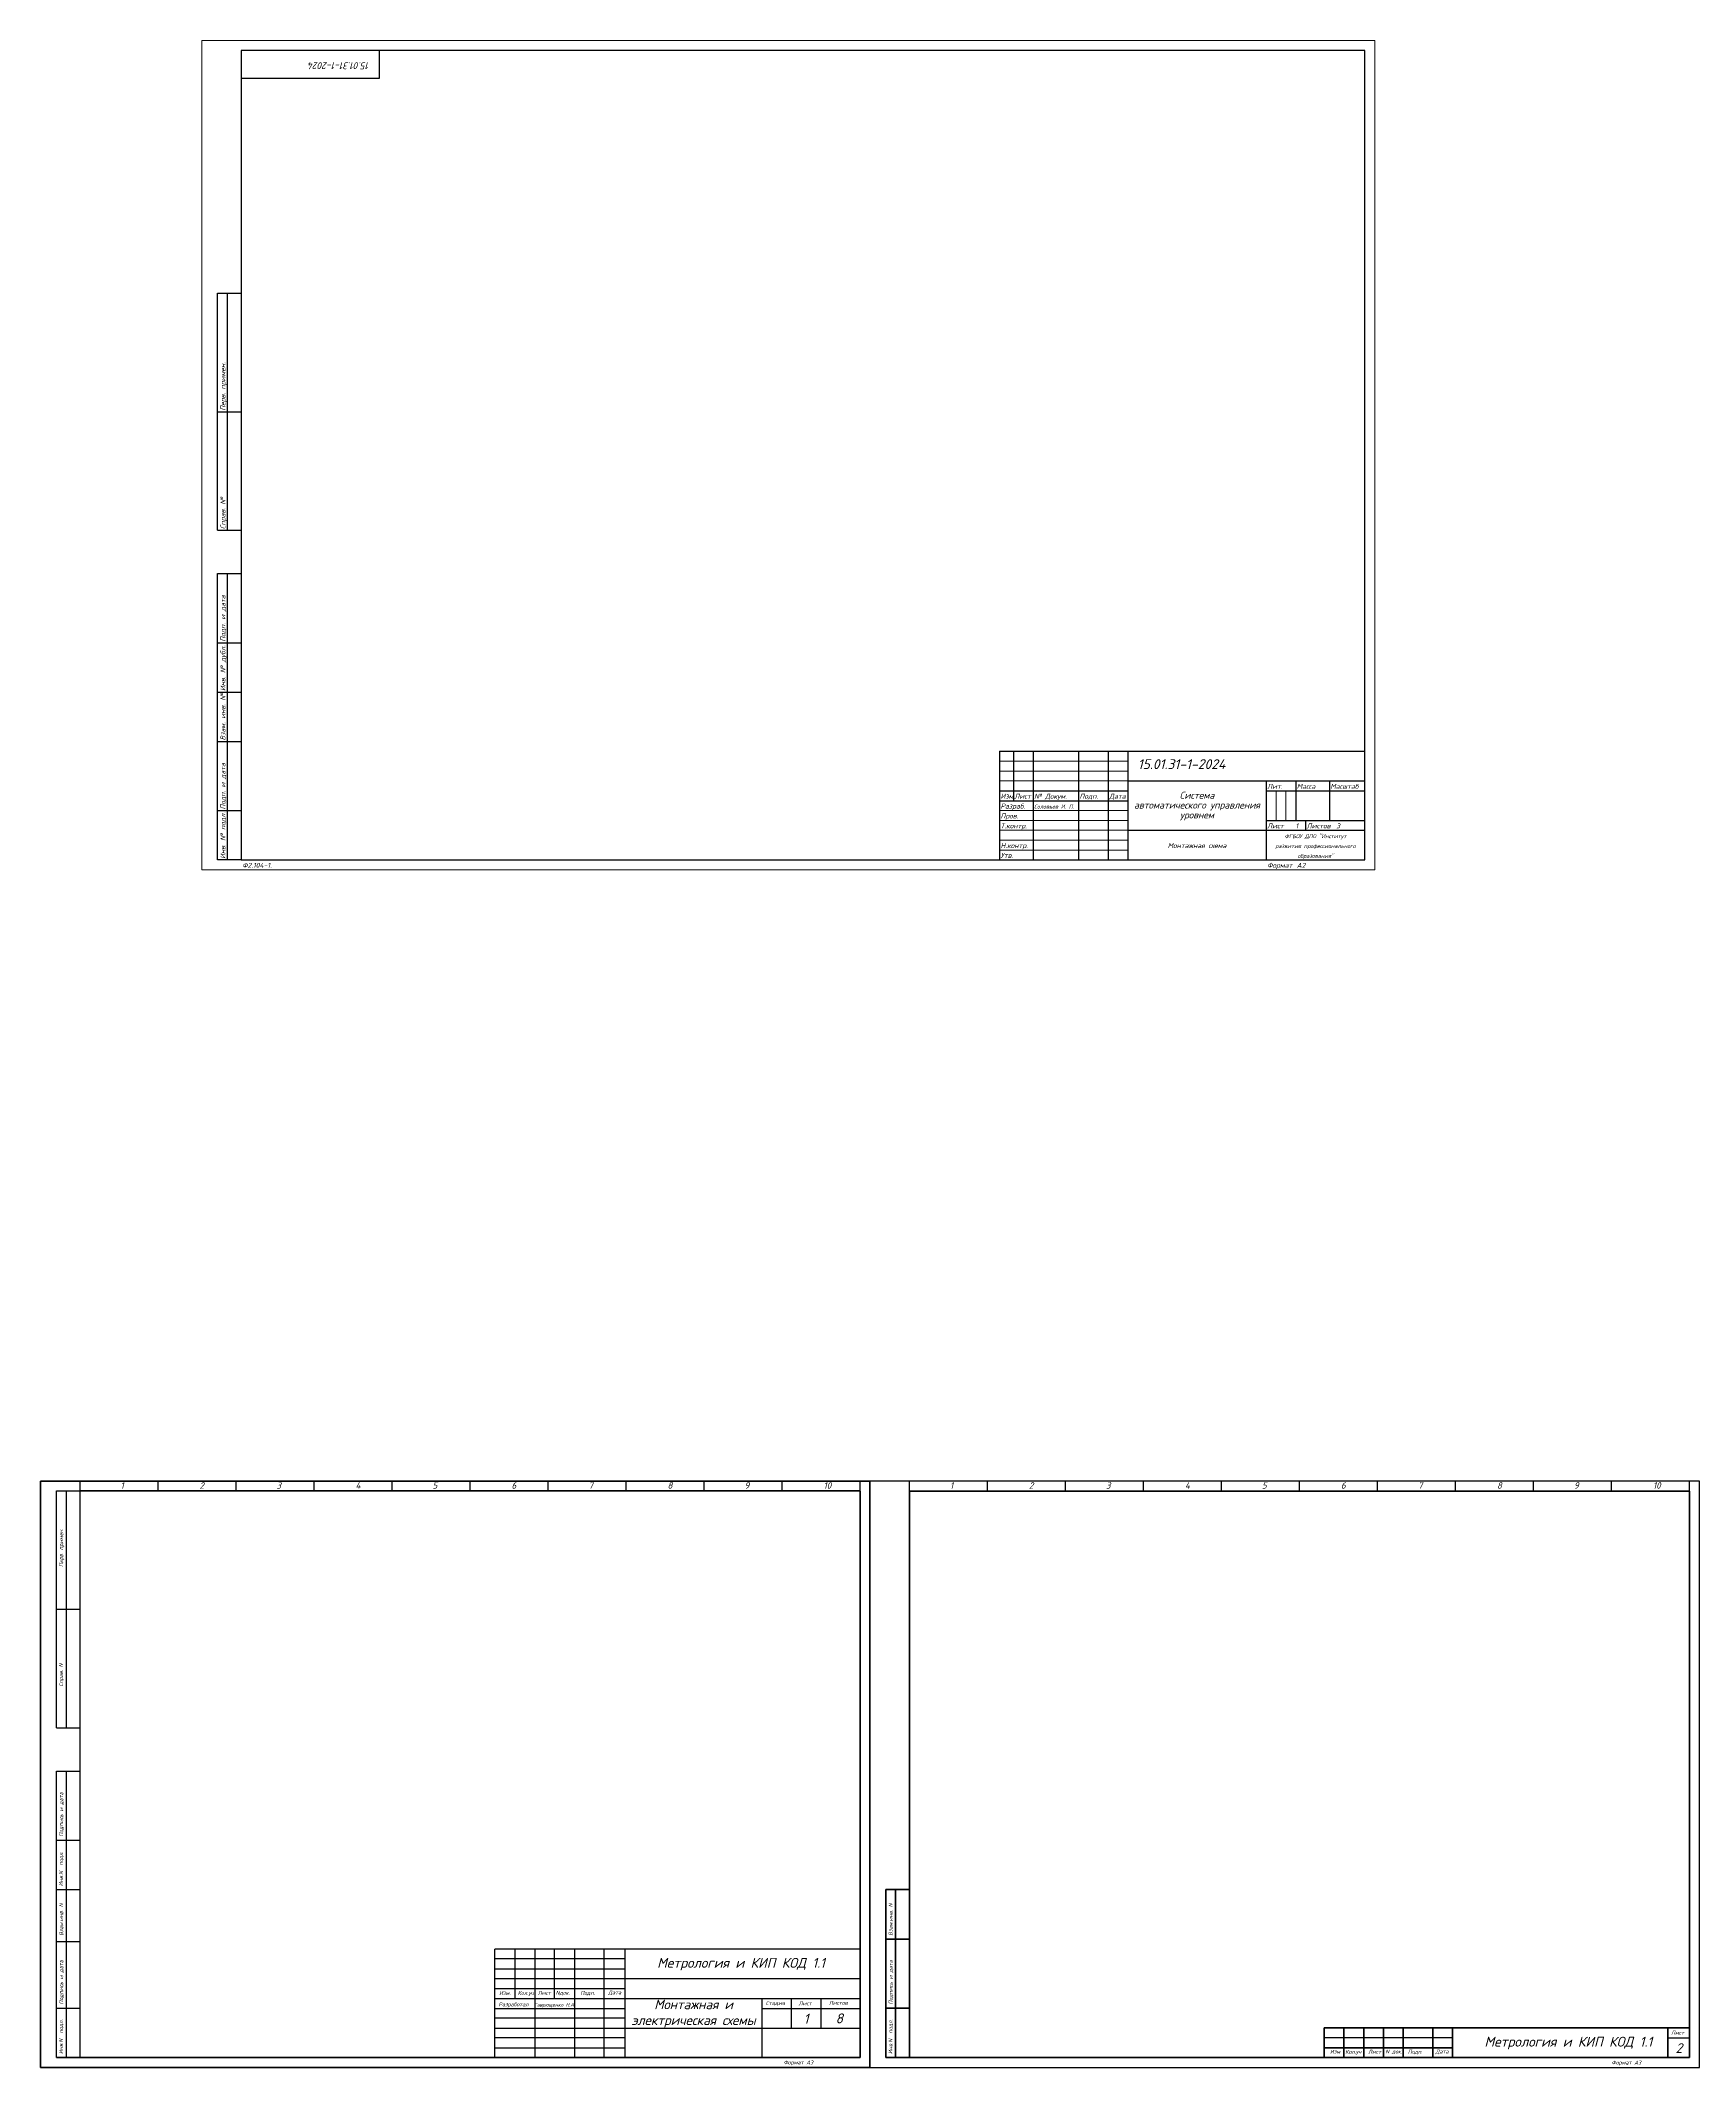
# Model space of a CAD drawing. Header units: millimetres. Extents: x 0 to 53000, y -591 to 24400.
# Drawn here: x 44 to 882, y 304 to 1331 of the extents above; entities that cross this region are included whole.
import ezdxf
from ezdxf.enums import TextEntityAlignment as Align

# ---------------------------------------------------------------- set-up
doc = ezdxf.new("R2010")
doc.units = ezdxf.units.MM
doc.linetypes.add('Caddy_Solid', pattern=[0])
doc.layers.add('4', color=4, linetype='Continuous', lineweight=15)
doc.layers.add('Основная', color=7, linetype='Continuous', lineweight=30)
doc.layers.add('Обозначения контактов', color=7, linetype='Continuous')
doc.layers.add('Привязки', color=2, linetype='Continuous', lineweight=0, plot=False, transparency=0.8)
doc.layers.add('рамка', color=253, linetype='Continuous', lineweight=5, transparency=0.8)
doc.styles.add('текст', font='isocpeui.ttf')

# ---------------------------------------------------------------- blocks, each defined once
blk = doc.blocks.new('*U108')
for p, q in [((90, 415), (90, 415)), ((90, 415), (90, 415)), ((90, 401), (90, 415)), ((90, 415), (90, 415)), ((90, 415), (90, 415)), ((90, 415), (90, 415)), ((20, 401), (90, 401)), ((8, 232), (8, 292)), ((8, 292), (20, 292)), ((13, 232), (13, 292)), ((8, 232), (20, 232)), ((8, 172), (8, 232)), ((13, 172), (13, 232)), ((8, 172), (20, 172)), ((8, 115), (8, 150)), ((8, 150), (20, 150)), ((13, 115), (13, 150)), ((8, 90), (8, 115)), ((8, 115), (20, 115)), ((13, 90), (13, 115)), ((8, 65), (8, 90)), ((8, 90), (20, 90)), ((13, 65), (13, 90)), ((8, 30), (8, 65)), ((8, 65), (20, 65)), ((13, 30), (13, 65)), ((404, 60), (589, 60)), ((404, 60), (404, 5)), ((411, 60), (411, 35)), ((421, 60), (421, 5)), ((444, 60), (444, 5)), ((459, 60), (459, 5)), ((469, 60), (469, 5)), ((589, 60), (589, 60)), ((589, 60), (589, 60)), ((469, 45), (589, 45)), ((539, 45), (539, 20)), ((554, 45), (554, 25)), ((571, 45), (571, 25)), ((404, 40), (469, 40)), ((404, 35), (469, 35)), ((539, 40), (589, 40)), ((8, 5), (8, 30)), ((8, 30), (20, 30)), ((13, 5), (13, 30)), ((539, 25), (589, 25)), ((559, 25), (559, 20)), ((469, 20), (589, 20)), ((539, 20), (539, 5)), ((20, 5), (8, 5))]:
    blk.add_line(p, q)
blk.add_lwpolyline([(20, 5), (589, 5), (589, 415), (20, 415)], close=True)
at = {"layer": '4'}
for p, q in [((404, 55), (469, 55)), ((404, 50), (469, 50)), ((404, 45), (469, 45)), ((544, 40), (544, 25)), ((549, 40), (549, 25)), ((404, 30), (469, 30)), ((404, 25), (469, 25)), ((404, 20), (469, 20)), ((404, 15), (469, 15)), ((404, 10), (469, 10))]:
    blk.add_line(p, q, dxfattribs=at)
at = {"layer": 'Привязки'}
blk.add_lwpolyline([(0, 0), (594, 0), (594, 420), (0, 420)], close=True, dxfattribs=at)
at = {"layer": 'рамка'}
blk.add_lwpolyline([(0, 420), (594, 420), (594, 0), (0, 0)], close=True, dxfattribs=at)
at = {"style": 'текст'}
for s, p in [('Перв. примен.', (12, 232.5)), ('Справ. №', (12, 172.5)), ('Подп. и дата', (12, 115.5)), ('Инв. № дубл.', (12, 90.5)), ('Взам. инв. №', (12, 65.5)), ('Подп. и дата', (12, 30.5)), ('Инв. № подл.', (12, 5.5))]:
    blk.add_text(s, height=2.5, rotation=90, dxfattribs=at).set_placement(p)
for s, height, p in [('Лит.', 2.5, (539.5, 41)), ('Масса', 2.5, (554.5, 41)), ('Масштаб', 2.5, (571.5, 41)), ('Изм.', 2.5, (404.5, 36)), ('Разраб.', 2.5, (404.5, 31)), ('Лист', 2.5, (411.5, 36)), ('№ Докум.', 2.5, (421.5, 36)), ('Подп.', 2.5, (444.5, 36)), ('Дата', 2.5, (459.5, 36)), ('Пров.', 2.5, (404.5, 26)), ('Т.контр.', 2.5, (404.5, 21)), ('Лист', 2.5, (539.5, 21)), ('Листов', 2.5, (559.5, 21)), ('Н.контр.', 2.5, (404.5, 11)), ('Ф2.104-1а.', 0.005, (20, 5)), ('Ф2.104-1.', 2.5, (20.5, 1)), ('Утв.', 2.5, (404.5, 6)), ('Формат', 2.5, (539.5, 1)), ('А2', 2.5, (554.5, 1)), ('А4', 0.025, (593.6, 0)), ('А3', 0.0125, (593.8, 0)), ('А1', 0.00625, (593.9, 0)), ('А0', 0.005, (593.9, 0))]:
    blk.add_text(s, height=height, dxfattribs=at).set_placement(p)
for tag, p, height in [('12', (90, 415), 0.00000373), ('13', (90, 415), 0.00000373), ('27', (90, 415), 0.00000522), ('29', (279, 279), 3.5), ('ИЗМ4', (404.5, 56), 2.5), ('ИЗМ3', (404.5, 51), 2.5), ('ЛИСТИЗМ4', (411.5, 56), 2.5), ('ЛИСТИЗМ3', (411.5, 51), 2.5), ('№ДОКУМИЗМ4', (421.5, 56), 2.5), ('№ДОКУМИЗМ3', (421.5, 51), 2.5), ('ПОДПИЗМ4', (444.5, 56), 2.5), ('ПОДПИЗМ3', (444.5, 51), 2.5), ('ДАТАИЗМ4', (459.5, 56), 2.5), ('ДАТАИЗМ3', (459.5, 51), 2.5), ('ОБОЗНАЧЕНИЕ', (474, 51), 5), ('28', (589, 60), 0.0000438), ('ИЗМ2', (404.5, 46), 2.5), ('ИЗМ1', (404.5, 41), 2.5), ('ЛИСТИЗМ2', (411.5, 46), 2.5), ('ЛИСТИЗМ1', (411.5, 41), 2.5), ('№ДОКУМИЗМ2', (421.5, 46), 2.5), ('№ДОКУМИЗМ1', (421.5, 41), 2.5), ('ПОДПИЗМ2', (444.5, 46), 2.5), ('ПОДПИЗМ1', (444.5, 41), 2.5), ('ДАТАИЗМ2', (459.5, 46), 2.5), ('ДАТАИЗМ1', (459.5, 41), 2.5), ('РАЗРАБ', (421.5, 31), 2.5), ('ДАТАРАЗРАБ', (459.5, 31), 2.5), ('ПРОВ', (421.5, 26), 2.5), ('ТКОНТР', (421.5, 21), 2.5), ('ДАТАПРОВ', (459.5, 26), 2.5), ('ДАТАТКОНТР', (459.5, 21), 2.5), ('ЛИСТОВ', (574.5, 21), 2.5), ('ДАТАНКОНТР', (285.5, 11), 2.5), ('10', (404.5, 16), 2.5), ('НКОНТР', (421.5, 11), 2.5), ('11', (421.5, 16), 2.5), ('ДАТАУТВ', (285.5, 6), 2.5), ('УТВ', (421.5, 6), 2.5)]:
    blk.add_attdef(tag, p, '', height=height, dxfattribs=at)
for tag, p, height, rotation in [('ОБОЗНАЧЕНИЕ-ВЕРХ', (85, 409), 3.5, 180), ('ПРИМЕНЯЕМОСТЬ', (19, 232.5), 2.5, 90), ('СПРАВ№', (19, 172.5), 2.5, 90), ('ДАТАУЧЁТАДУБЛ', (19, 115.5), 2.5, 90), ('ИНВ№ДУБЛ', (19, 90.5), 2.5, 90), ('ВЗАМИНВ№', (19, 65.5), 2.5, 90), ('ДАТАУЧЁТА', (19, 30.5), 2.5, 90), ('ИНВ№ПОДЛ', (19, 5.5), 2.5, 90)]:
    blk.add_attdef(tag, p, '', height=height, rotation=rotation, dxfattribs=at)
blk.add_attdef('30', text='', height=5, dxfattribs=at).set_placement((529, 64), align=Align.MIDDLE)
for tag, height, p in [('НАИМЕНОВАНИЕ1', 5, (504, 36)), ('НАИМЕНОВАНИЕ2', 3.5, (504, 31)), ('МАССА', 3.5, (562.5, 31)), ('МАСШТАБ', 3.5, (580, 31)), ('НАИМЕНОВАНИЕ3', 3.5, (504, 26)), ('НАИМЕНОВАНИЕ4', 2.5, (504, 21)), ('ЛИСТ', 2.5, (554.5, 21)), ('МАТЕРИАЛ2', 2.5, (504, 11)), ('МАТЕРИАЛ1', 2.5, (504, 16)), ('ПРЕДПРИЯТИЕ2', 3.5, (564, 11)), ('ПРЕДПРИЯТИЕ1', 3.5, (564, 16)), ('МАТЕРИАЛ3', 2.5, (504, 6)), ('ПРЕДПРИЯТИЕ3', 3.5, (564, 6))]:
    blk.add_attdef(tag, text='', height=height, dxfattribs=at).set_placement(p, align=Align.CENTER)
for tag, p in [('ЛИТЕРА', (541.5, 31)), ('ЛИТЕРА2', (546.5, 31)), ('ЛИТЕРА3', (551.5, 31))]:
    blk.add_attdef(tag, text='', height=2.5, dxfattribs=at).set_placement(p, align=Align.RIGHT)
for tag, p in [('ИНДЕКС', (541.5, 31)), ('ИНДЕКС2', (546.5, 31)), ('ИНДЕКС3', (551.5, 31))]:
    blk.add_attdef(tag, text='', height=2.5, dxfattribs=at).set_placement(p, align=Align.TOP_LEFT)

msp = doc.modelspace()

# ---------------------------------------------------------------- linework, layer by layer
at = {"linetype": 'Caddy_Solid', "lineweight": 50}
for p, q in [((464.38593, 601.38009), (44.38593, 601.38009)), ((44.38593, 601.38009), (44.38593, 304.38009)), ((64.38593, 596.38009), (459.38593, 596.38009)), ((459.38593, 596.3189), (459.38593, 309.38008)), ((464.38593, 304.38009), (464.38593, 601.38009)), ((459.38593, 309.44128), (52.38593, 309.44127)), ((44.38593, 304.38009), (464.38593, 304.38009))]:
    msp.add_line(p, q, dxfattribs=at)
at = {"linetype": 'Caddy_Solid'}
for p, q in [((52.38593, 596.44127), (64.38593, 596.44127)), ((52.38593, 476.44127), (52.38593, 596.44127)), ((57.38593, 596.44127), (57.38593, 476.44127)), ((64.38593, 309.44127), (64.38593, 596.44127)), ((64.38593, 309.44127), (64.38593, 596.44127)), ((52.38593, 536.44127), (64.38593, 536.44127)), ((52.38593, 476.44127), (64.38593, 476.44127)), ((52.38593, 309.44127), (52.38593, 454.44127)), ((52.38593, 454.44127), (64.38593, 454.44127)), ((52.38593, 309.44127), (52.38593, 454.44127)), ((57.38593, 454.44127), (57.38593, 309.44127)), ((57.38593, 454.44127), (57.38593, 309.44127)), ((52.38593, 419.44127), (64.38593, 419.44127)), ((52.38593, 394.44127), (64.38593, 394.44127)), ((52.38593, 368.18067), (64.38593, 368.18067)), ((459.38593, 364.31891), (274.38593, 364.3189)), ((274.38593, 309.3189), (274.38593, 364.3189)), ((340.44431, 359.3189), (274.38593, 359.3189)), ((284.69843, 339.3189), (284.69843, 364.25772)), ((294.69843, 364.25772), (294.69843, 309.25772)), ((304.69843, 339.31891), (304.69843, 364.25772)), ((314.69843, 364.25772), (314.69843, 309.25772)), ((329.69843, 364.25772), (329.69843, 309.25772)), ((340.44431, 309.3189), (340.44431, 364.3189)), ((274.38593, 354.3189), (340.44431, 354.3189)), ((459.38593, 349.31891), (274.38593, 349.3189)), ((274.38593, 344.3189), (340.44431, 344.3189)), ((274.38593, 339.3189), (459.38593, 339.31892)), ((409.69843, 339.25772), (409.69843, 309.25771)), ((424.69843, 324.25772), (424.69843, 339.25772)), ((439.69843, 324.25772), (439.69843, 339.25772)), ((52.38593, 334.44127), (64.38593, 334.44127)), ((52.38593, 334.44127), (64.38593, 334.44127)), ((274.38593, 334.3189), (340.44431, 334.3189)), ((340.44431, 329.3189), (274.38593, 329.3189)), ((409.69843, 334.25772), (459.38593, 334.25772)), ((274.38593, 324.3189), (340.44431, 324.3189)), ((340.44431, 319.3189), (274.38593, 319.3189)), ((340.44431, 324.3189), (459.38593, 324.31891)), ((65.44431, 309.44127), (64.38593, 309.44127)), ((274.38593, 314.3189), (340.44431, 314.3189))]:
    msp.add_line(p, q, dxfattribs=at)
at = {"linetype": 'Caddy_Solid', "lineweight": 25}
for p, q in [((64.38593, 596.38009), (64.38593, 601.38009)), ((103.88593, 596.38009), (103.88593, 601.38009)), ((143.38593, 596.38009), (143.38593, 601.38009)), ((182.88593, 596.38009), (182.88593, 601.38009)), ((222.38593, 596.38009), (222.38593, 601.38009)), ((261.88593, 596.38009), (261.88593, 601.38009)), ((301.38593, 596.38009), (301.38593, 601.38009)), ((340.88593, 596.38009), (340.88593, 601.38009)), ((380.38593, 596.38009), (380.38593, 601.38009)), ((419.88593, 596.38009), (419.88593, 601.38009)), ((459.38593, 596.38009), (459.38593, 601.38009)), ((484.38593, 596.38009), (484.38593, 601.38009)), ((523.88593, 596.38009), (523.88593, 601.38009)), ((563.38593, 596.38009), (563.38593, 601.38009)), ((602.88593, 596.38009), (602.88593, 601.38009)), ((642.38593, 596.38009), (642.38593, 601.38009)), ((681.88593, 596.38009), (681.88593, 601.38009)), ((721.38593, 596.38009), (721.38593, 601.38009)), ((760.88593, 596.38009), (760.88593, 601.38009)), ((800.38593, 596.38009), (800.38593, 601.38009)), ((839.88593, 596.38009), (839.88593, 601.38009)), ((879.38593, 596.38009), (879.38593, 601.38009))]:
    msp.add_line(p, q, dxfattribs=at)
at = {"layer": 'Обозначения контактов'}
msp.add_lwpolyline([(464.38593, 304.38009), (884.38593, 304.38009), (884.38593, 601.38009), (464.38593, 601.38009)], close=True, dxfattribs=at)
at = {"layer": 'Основная', "linetype": 'Caddy_Solid', "lineweight": 50}
for p, q in [((484.38593, 596.3189), (879.38593, 596.3189)), ((484.38593, 596.3189), (484.38593, 309.38009)), ((879.38593, 596.3189), (879.38593, 309.38009)), ((472.38593, 309.44009), (472.38593, 394.44009)), ((472.38593, 394.44009), (484.38593, 394.44009)), ((477.38593, 394.44009), (477.38593, 309.44009)), ((472.38593, 369.38009), (484.38593, 369.38009)), ((472.38593, 334.44009), (484.38593, 334.44009)), ((694.38593, 324.38009), (879.38593, 324.38009)), ((694.38593, 309.38009), (694.38593, 324.38009)), ((704.38593, 309.38009), (704.38593, 324.38009)), ((714.38593, 309.38009), (714.38593, 324.38009)), ((724.38593, 309.38009), (724.38593, 324.38009)), ((734.38593, 309.38009), (734.38593, 324.38009)), ((749.38593, 309.38009), (749.38593, 324.38009)), ((759.38593, 309.38009), (759.38593, 324.38009)), ((868.38593, 309.38009), (868.38593, 324.38009)), ((879.38593, 309.38009), (472.38593, 309.38009)), ((694.38593, 314.38009), (759.38593, 314.38009))]:
    msp.add_line(p, q, dxfattribs=at)
at = {"layer": 'Основная'}
msp.add_line((459.38593, 349.31891), (340.44431, 349.31891), dxfattribs=at)
at = {"layer": 'Основная', "linetype": 'Caddy_Solid', "lineweight": 25}
for p, q in [((759.38593, 319.38009), (694.38593, 319.38009)), ((868.38593, 319.38009), (879.38593, 319.38009))]:
    msp.add_line(p, q, dxfattribs=at)

# ---------------------------------------------------------------- block references
ref = msp.add_blockref('*U108', (126, 911))
ref.add_attrib('ОБОЗНАЧЕНИЕ', '15.01.31-1-2024', (600, 962), dxfattribs={"height": 5, "style": 'текст'})
ref.add_attrib('ОБОЗНАЧЕНИЕ-ВЕРХ', '15.01.31-1-2024', (211, 1320), dxfattribs={"height": 3.5, "rotation": 180, "style": 'текст'})
ref.add_attrib('НАИМЕНОВАНИЕ1', 'Система', dxfattribs={"height": 3.5, "style": 'текст'}).set_placement((630, 947), align=Align.CENTER)
ref.add_attrib('НАИМЕНОВАНИЕ2', 'автоматического управления', dxfattribs={"height": 3.5, "style": 'текст'}).set_placement((630, 942), align=Align.CENTER)
ref.add_attrib('НАИМЕНОВАНИЕ3', 'уровнем', dxfattribs={"height": 3.5, "style": 'текст'}).set_placement((630, 937), align=Align.CENTER)
ref.add_attrib('РАЗРАБ', 'Соловьев И. П.', (547.5, 942), dxfattribs={"height": 2, "style": 'текст'})
ref.add_attrib('ЛИСТОВ', '3', (700.5, 932), dxfattribs={"height": 2.5, "style": 'текст'})
ref.add_attrib('ЛИСТ', '1', dxfattribs={"height": 2.5, "style": 'текст'}).set_placement((680.5, 932), align=Align.CENTER)
ref.add_attrib('МАТЕРИАЛ2', 'Монтажная схема', dxfattribs={"height": 2.5, "style": 'текст'}).set_placement((630, 922), align=Align.CENTER)
ref.add_attrib('ПРЕДПРИЯТИЕ1', 'ФГБОУ ДПО "Институт', dxfattribs={"height": 2, "style": 'текст'}).set_placement((690, 927), align=Align.CENTER)
ref.add_attrib('ПРЕДПРИЯТИЕ2', 'развития профессионального', dxfattribs={"height": 2, "style": 'текст'}).set_placement((690, 922), align=Align.CENTER)
ref.add_attrib('ПРЕДПРИЯТИЕ3', 'образования"', dxfattribs={"height": 2, "style": 'текст'}).set_placement((690.02045, 917), align=Align.CENTER)

# ---------------------------------------------------------------- texts
at = {"lineweight": 60, "style": 'текст'}
for s, height, p in [('1', 3.27499, (84.88593, 597.4801)), ('2', 3.27499, (124.88593, 597.4801)), ('3', 3.27499, (163.88593, 597.54009)), ('4', 3.27499, (203.88593, 597.54009)), ('5', 3.27499, (242.88593, 597.54009)), ('6', 3.27499, (282.88593, 597.54009)), ('7', 3.27499, (321.88593, 597.54009)), ('8', 3.27499, (361.88593, 597.54009)), ('9', 3.27499, (400.88593, 597.54009)), ('10', 3.274994, (440.88593, 597.54009)), ('1', 3.27499, (504.88593, 597.4801)), ('2', 3.27499, (544.88593, 597.4801)), ('3', 3.27499, (583.88593, 597.54009)), ('4', 3.27499, (623.88593, 597.54009)), ('5', 3.27499, (662.88593, 597.54009)), ('6', 3.27499, (702.88593, 597.54009)), ('7', 3.27499, (741.88593, 597.54009)), ('8', 3.27499, (781.88593, 597.54009)), ('9', 3.27499, (820.88593, 597.54009)), ('10', 3.274994, (860.88593, 597.54009))]:
    msp.add_text(s, height=height, dxfattribs=at).set_placement(p)
at = {"style": 'текст'}
for s, height, p in [('Пкрв. примен.', 1.9650002, (55.85371, 557.84861)), ('Справ. N', 1.965, (55.75687, 497.26812)), ('Подпись и дата', 1.9650002, (55.85371, 421.26045)), ('Инв.N  подл.', 1.9649997, (55.75687, 396.1757)), ('Взам.инв. N', 1.9649963, (55.84658, 371.10767)), ('Подпись и дата', 1.9650002, (55.85371, 336.26045)), ('Подпись и дата', 1.9650002, (55.85371, 336.26045)), ('Инв.N  подл.', 1.9649997, (55.75687, 311.1757)), ('Инв.N  подл.', 1.9649997, (55.75687, 311.1757))]:
    msp.add_text(s, height=height, rotation=90, dxfattribs=at).set_placement(p)
for s, height, p in [('Изм.', 1.965, (276.62366, 341.09216)), ('Кол.уч.', 1.965, (286.02164, 341.10719)), ('Лист', 1.965, (296.17163, 341.20719)), ('Nдок.', 1.965, (305.26728, 341.20206)), ('Подп.', 1.965, (317.7313, 341.10463)), ('Дата', 1.965, (331.84745, 341.39693)), ('Разработал', 1.965, (276.26448, 335.38309)), ('Стадия', 1.964998, (411.63175, 336.02396)), ('Лист', 1.965, (428.27271, 335.89707)), ('Листов', 1.965, (443.59296, 336.11776))]:
    msp.add_text(s, height=height, dxfattribs=at).set_placement(p)
at = {"lineweight": 25, "style": 'текст'}
msp.add_text('Формат A3', height=1.965, dxfattribs=at).set_placement((420.69645, 305.93627))
at = {"layer": 'Основная', "lineweight": 25, "style": 'текст'}
for s, height, p in [('Взам.инв. N', 1.9649963, (475.84659, 371.10647)), ('Подпись и дата', 1.9650002, (475.85371, 336.25925)), ('Инв.N  подл.', 1.9650002, (475.75687, 311.17453))]:
    msp.add_text(s, height=height, rotation=90, dxfattribs=at).set_placement(p)
for s, p in [('Лист', (870.08615, 321.01926)), ('Изм', (697.3725, 311.35335)), ('Кол.уч', (705.07045, 311.36838)), ('Лист', (716.67249, 311.35335)), ('N док.', (725.39081, 311.46325)), ('Подп.', (736.77289, 311.36581)), ('Дата', (750.7891, 311.45812)), ('Формат А3', (839.95057, 305.87508))]:
    msp.add_text(s, height=1.965, dxfattribs=at).set_placement(p)
at = {"layer": 'Основная', "style": 'текст'}
for s, width, heights, insert, char_height, attachment_point in [('\\pxt12;Метрология и КИП КОД 1.1', 114.461363, [14.52012], (399.11748, 356.69339), 5, 5), ('\\pxqc;Гаврющенко Н.А.', 20, [3.19049], (304.63331, 335.86986), 1.8, 5), ('\\pxqc,t4;Монтажная и электрическая схемы', 69.2541199, [15], (340.44431, 338.69449), 4.8, 1), ('1', 6.1794655, [0], (430.81103, 331.58694), 5, 1), ('8', 6.1794655, [0], (446.97413, 331.73548), 5, 1), ('\\pxt12;Метрология и КИП КОД 1.1', 114.461363, [14.52012], (818.0591, 316.75457), 5, 5), ('2', 10.7241089, [10], (874.02979, 314.18634), 5, 5)]:
    msp.add_mtext_dynamic_manual_height_columns(s, width=width, gutter_width=200, heights=heights, dxfattribs=dict(at, insert=insert, char_height=char_height, attachment_point=attachment_point))

doc.saveas('drawing.dxf')
